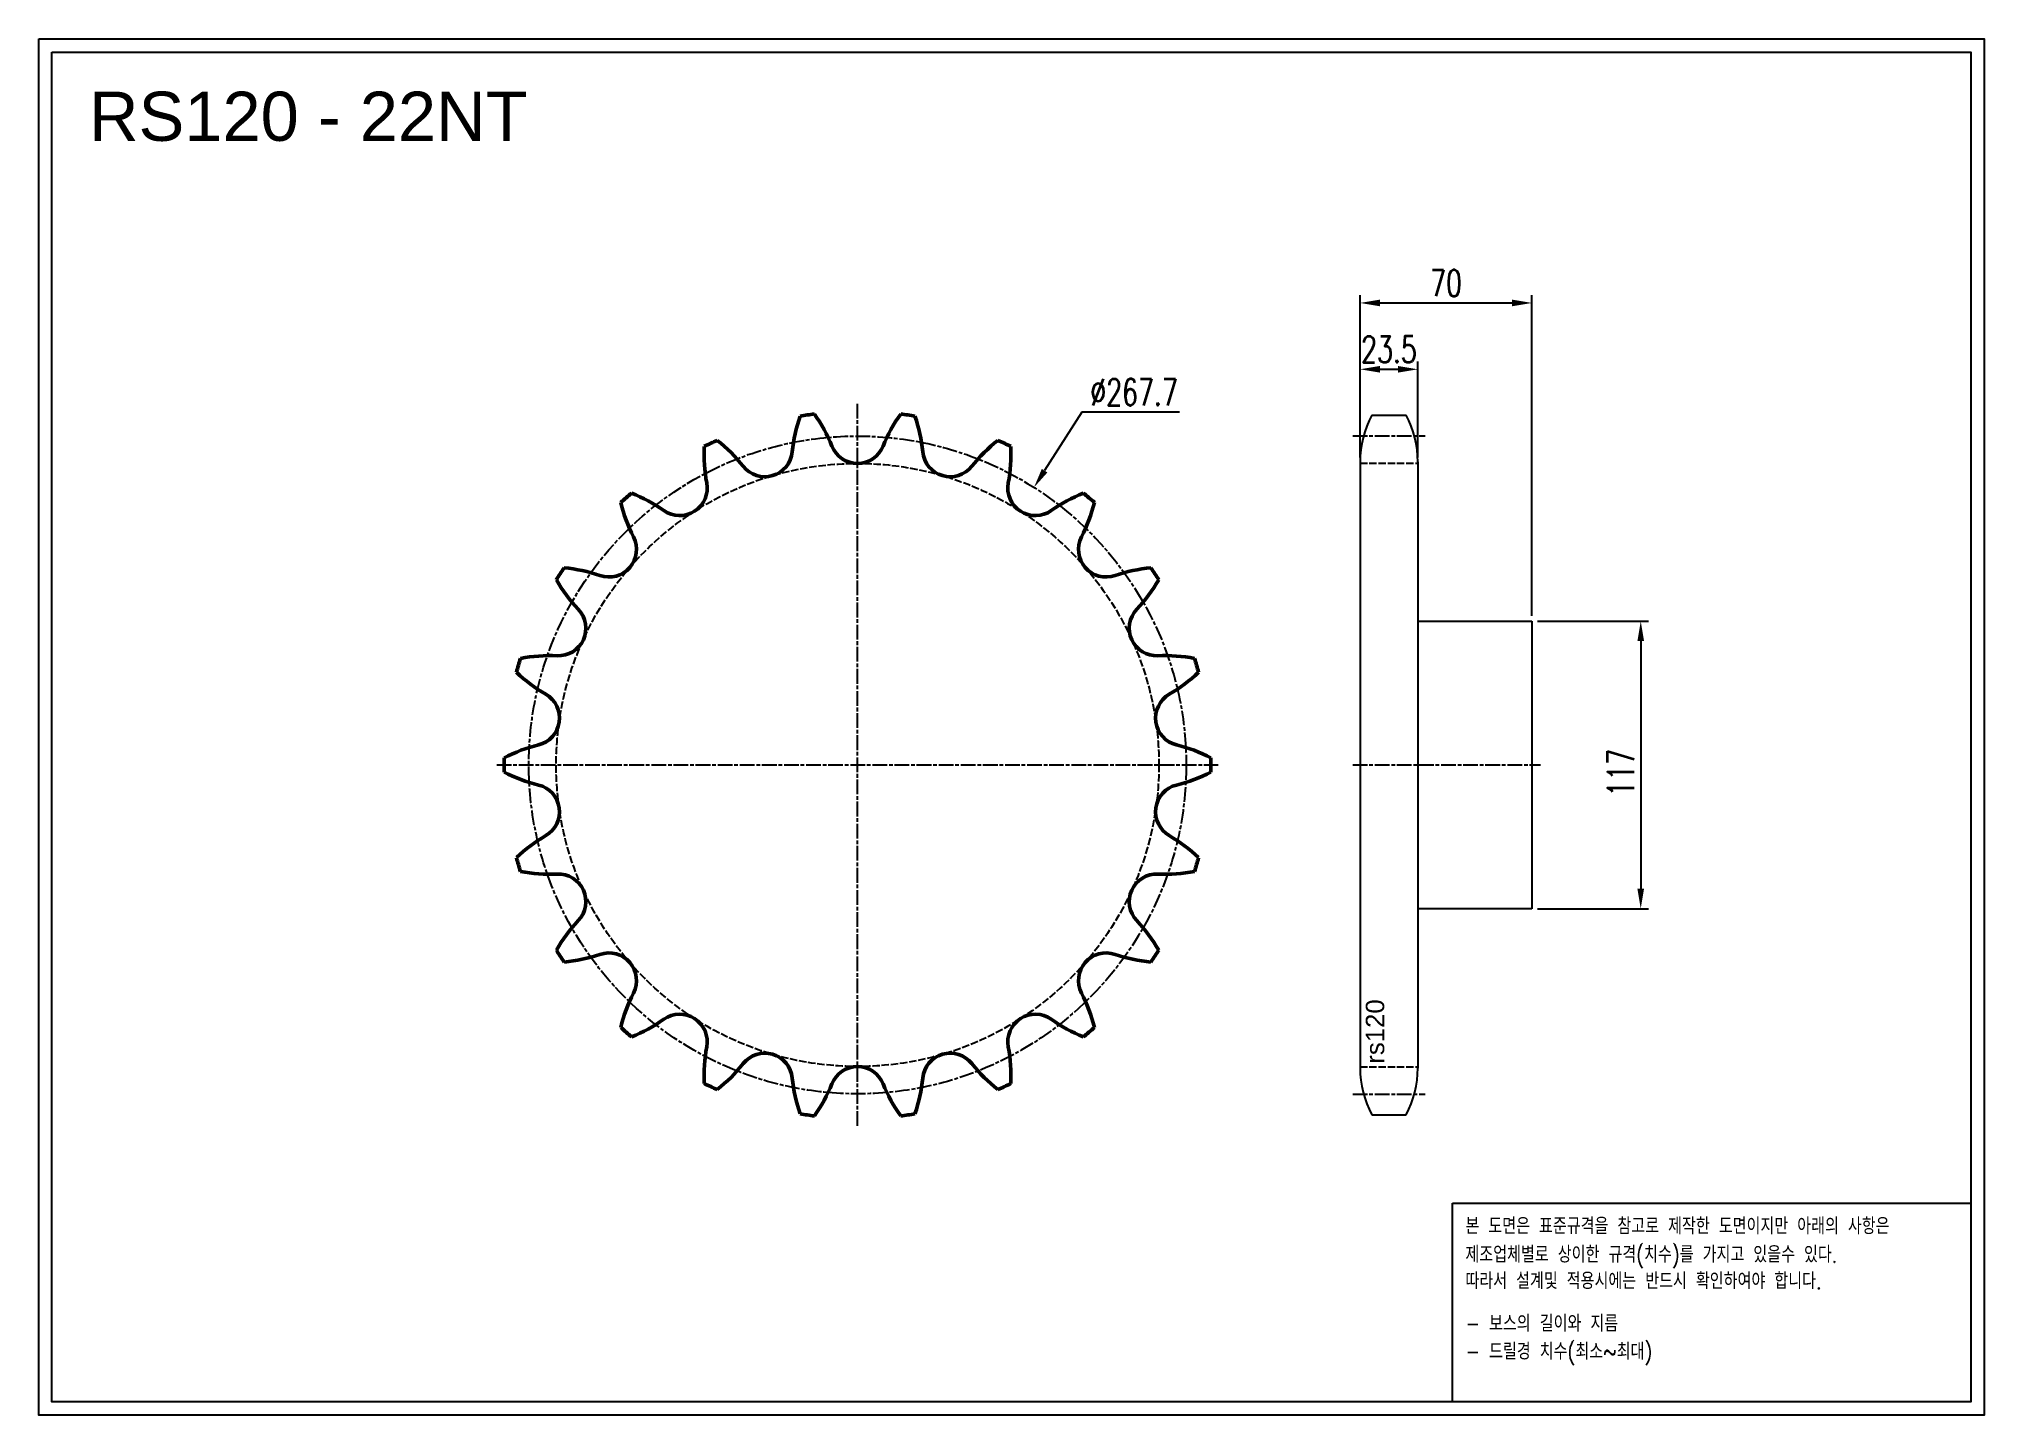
# Model space of a CAD drawing. Header units: millimetres. Extents: x -67003 to -66211, y 40123 to 40683.
import ezdxf

# ---------------------------------------------------------------- set-up
doc = ezdxf.new("R2010")
doc.units = ezdxf.units.MM
for name, pattern in [('AM_ISO02W050', [7.5, 6, -1.5]), ('AM_ISO02W050x2', [3.75, 3, -0.75]), ('AM_ISO08W050', [18, 12, -1.5, 3, -1.5]), ('AM_ISO08W050x2', [9, 6, -0.75, 1.5, -0.75])]:
    doc.linetypes.add(name, pattern=pattern)
for name, color, linetype, lineweight in [('AM_0N', 7, 'Continuous', 50), ('AM_3N', 6, 'AM_ISO02W050', 25), ('AM_7', 4, 'AM_ISO08W050', 25), ('AM_7N', 4, 'AM_ISO08W050', 25)]:
    doc.layers.add(name, color=color, linetype=linetype, lineweight=lineweight)
doc.layers.add('S-DIM', color=7, linetype='Continuous')
doc.styles.add('HAN', font='ROMANS.shx', dxfattribs={"width": 0.7, "bigfont": 'whgtxt.shx'})
doc.styles.add('HSG', font='SIMPLEX.shx', dxfattribs={"width": 0.7, "bigfont": 'HSG.shx'})
doc.styles.get("Standard").update_dxf_attribs({"font": 'arial.ttf'})
doc.dimstyles.new('APP23', dxfattribs={"dimscale": 4.5, "dimtxt": 2.4, "dimasz": 1.8, "dimexe": 0.7, "dimexo": 0.5, "dimgap": 0.6, "dimtad": 1, "dimtoh": 1, "dimdec": 1, "dimrnd": 0.01, "dimzin": 9, "dimdsep": 46, "dimtxsty": 'HSG', "dimcen": 0, "dimclrd": 1, "dimclre": 1, "dimclrt": 256, "dimazin": 2, "dimtp": 1, "dimtm": 1, "dimtfac": 0.5, "dimtdec": 1, "dimtix": 1, "dimtofl": 0, "dimtmove": 0, "dimatfit": 3, "dimfxl": 0, "dimtvp": 1, "dimtolj": 2, "dimlwd": -1, "dimlwe": -1, "dimarcsym": 0})

# ---------------------------------------------------------------- blocks, each defined once
blk = doc.blocks.new('*D1')
at = {"layer": 'Defpoints', "color": 0, "transparency": 16777216}
for p in [(-66395.17, 40445.76), (-66395.17, 40328.76), (-66350.88, 40328.76)]:
    blk.add_point(p, dxfattribs=at)
at = {"layer": 'S-DIM', "color": 1, "transparency": 16777216}
for p, q in [((-66392.92, 40445.76), (-66347.73, 40445.76)), ((-66350.88, 40437.66), (-66350.88, 40336.86)), ((-66392.92, 40328.76), (-66347.73, 40328.76))]:
    blk.add_line(p, q, dxfattribs=at)
for points in [[(-66352.23, 40437.66), (-66349.53, 40437.66), (-66350.88, 40445.76)], [(-66352.23, 40336.86), (-66349.53, 40336.86), (-66350.88, 40328.76)]]:
    blk.add_solid(points, dxfattribs=at)
at = {"layer": 'S-DIM', "transparency": 16777216, "insert": (-66358.98, 40384.09), "char_height": 10.8, "attachment_point": 5, "rotation": 90, "style": 'HSG'}
blk.add_mtext('\\A2;117', dxfattribs=at)
blk = doc.blocks.new('*D2')
at = {"layer": 'Defpoints', "color": 0, "transparency": 16777216}
for p in [(-66441.67, 40548.3), (-66465.17, 40510.11), (-66441.67, 40510.11)]:
    blk.add_point(p, dxfattribs=at)
at = {"layer": 'S-DIM', "color": 1, "transparency": 16777216}
for p, q in [((-66465.17, 40512.36), (-66465.17, 40551.45)), ((-66441.67, 40512.36), (-66441.67, 40551.45)), ((-66457.07, 40548.3), (-66449.77, 40548.3))]:
    blk.add_line(p, q, dxfattribs=at)
for points in [[(-66457.07, 40549.65), (-66457.07, 40546.95), (-66465.17, 40548.3)], [(-66449.77, 40549.65), (-66449.77, 40546.95), (-66441.67, 40548.3)]]:
    blk.add_solid(points, dxfattribs=at)
at = {"layer": 'S-DIM', "transparency": 16777216, "insert": (-66453.42, 40556.4), "char_height": 10.8, "attachment_point": 5, "style": 'HSG'}
blk.add_mtext('\\A2;23.5', dxfattribs=at)
blk = doc.blocks.new('*D3')
at = {"layer": 'Defpoints', "color": 0, "transparency": 16777216}
for p in [(-66395.17, 40575.3), (-66465.17, 40510.11), (-66395.17, 40445.76)]:
    blk.add_point(p, dxfattribs=at)
at = {"layer": 'S-DIM', "color": 1, "transparency": 16777216}
for p, q in [((-66465.17, 40512.36), (-66465.17, 40578.45)), ((-66457.07, 40575.3), (-66403.27, 40575.3)), ((-66395.17, 40448.01), (-66395.17, 40578.45))]:
    blk.add_line(p, q, dxfattribs=at)
for points in [[(-66457.07, 40576.65), (-66457.07, 40573.95), (-66465.17, 40575.3)], [(-66403.27, 40576.65), (-66403.27, 40573.95), (-66395.17, 40575.3)]]:
    blk.add_solid(points, dxfattribs=at)
at = {"layer": 'S-DIM', "transparency": 16777216, "insert": (-66430.17, 40583.4), "char_height": 10.8, "attachment_point": 5, "style": 'HSG'}
blk.add_mtext('\\A2;70', dxfattribs=at)
blk = doc.blocks.new('*D4')
at = {"layer": 'Defpoints', "color": 0, "transparency": 16777216}
for p in [(-66597.98, 40500.2), (-66741.68, 40274.32)]:
    blk.add_point(p, dxfattribs=at)
at = {"layer": 'S-DIM', "color": 1, "transparency": 16777216}
for p, q in [((-66578.47, 40530.87), (-66593.64, 40507.04)), ((-66538.69, 40530.87), (-66578.47, 40530.87))]:
    blk.add_line(p, q, dxfattribs=at)
blk.add_solid([(-66594.78, 40507.76), (-66592.5, 40506.31), (-66597.98, 40500.2)], dxfattribs=at)
at = {"layer": 'S-DIM', "transparency": 16777216, "insert": (-66557.23, 40538.97), "char_height": 10.8, "attachment_point": 5, "style": 'HSG'}
blk.add_mtext('\\A2;∅267.7', dxfattribs=at)
blk = doc.blocks.new('notice1')
at = {"color": 4}
blk.add_lwpolyline([(-22142.12, 1735.9), (-22053.8, 1735.9), (-22053.8, 1702.07), (-22142.12, 1702.07)], close=True, dxfattribs=at)
at = {"color": 4, "style": 'HAN', "width": 0.8}
for s, p in [('본 도면은 표준규격을 참고로 제작한 도면이지만 아래의 사항은', (-22139.9, 1730.62)), ('제조업체별로 상이한 규격(치수)를 가지고 있을수 있다.', (-22139.9, 1725.78)), ('따라서 설계및 적용시에는 반드시 확인하여야 합니다.', (-22139.9, 1721.28)), ('- 보스의 길이와 지름', (-22139.9, 1714.03)), ('- 드릴경 치수(최소~최대)', (-22139.9, 1709.27))]:
    blk.add_text(s, height=2.7949, dxfattribs=at).set_placement(p)

msp = doc.modelspace()

# ---------------------------------------------------------------- linework, layer by layer
for p, q in [((-66460.44, 40529.64), (-66446.4, 40529.64)), ((-66465.17, 40510.64), (-66465.17, 40263.88)), ((-66441.67, 40510.64), (-66441.67, 40263.88)), ((-66441.67, 40445.76), (-66395.17, 40445.76)), ((-66395.17, 40445.76), (-66395.17, 40328.76)), ((-66395.17, 40328.76), (-66441.67, 40328.76)), ((-66460.44, 40244.88), (-66446.4, 40244.88))]:
    msp.add_line(p, q)
for points in [[(-67003.2, 40682.76), (-66211.05, 40682.76), (-66211.05, 40122.66), (-67003.2, 40122.66)], [(-66997.87, 40677.43), (-66216.39, 40677.43), (-66216.39, 40127.99), (-66997.87, 40127.99)]]:
    msp.add_lwpolyline(points, close=True)
for centre, start, end in [((-66424.67, 40510.64), 152.02179, 180), ((-66482.17, 40510.64), 0, 27.97821), ((-66424.67, 40263.88), 180, 207.97821), ((-66482.17, 40263.88), 332.02179, 0)]:
    msp.add_arc(centre, 40.5, start, end)
at = {"layer": 'AM_0N'}
for centre, radius, start, end in [((-66632.69, 40508.35), 64.02, 160.92522, 174.31818), ((-66669.83, 40387.26), 143.93, 97.01812, 99.34552), ((-66739.58, 40492.98), 64.02, 22.04545, 35.43842), ((-66600.08, 40492.98), 64.02, 144.56158, 157.95455), ((-66669.83, 40387.26), 143.93, 80.65448, 82.98188), ((-66706.97, 40508.35), 64.02, 5.68182, 19.07478), ((-66669.83, 40387.26), 143.93, 113.38176, 115.70915), ((-66766.54, 40469.05), 64.02, 38.40909, 51.80206), ((-66573.12, 40469.05), 64.02, 128.19794, 141.59091), ((-66669.83, 40387.26), 143.93, 64.29085, 66.61824), ((-66668.31, 40513.91), 64.02, 177.28885, 190.68182), ((-66707.57, 40515.8), 11.23, 218.40909, 354.31818), ((-66669.83, 40521.23), 11.23, 202.04545, 337.95455), ((-66632.09, 40515.8), 11.23, 185.68182, 321.59091), ((-66671.35, 40513.91), 64.02, 349.31818, 2.71115), ((-66669.83, 40387.26), 143.93, 129.74539, 132.07279), ((-66785.66, 40438.49), 64.02, 54.77273, 68.16569), ((-66742.26, 40499.96), 11.23, 234.77273, 10.68182), ((-66597.4, 40499.96), 11.23, 169.31818, 305.22727), ((-66554, 40438.49), 64.02, 111.83431, 125.22727), ((-66669.83, 40387.26), 143.93, 47.92721, 50.25461), ((-66704.06, 40509.21), 64.02, 193.65249, 207.04545), ((-66635.6, 40509.21), 64.02, 332.95455, 346.34751), ((-66771.08, 40474.99), 11.23, 251.13636, 27.04545), ((-66568.58, 40474.99), 11.23, 152.95455, 288.86364), ((-66669.83, 40387.26), 143.93, 146.10903, 148.43643), ((-66795.41, 40403.78), 64.02, 71.13636, 84.52933), ((-66544.25, 40403.78), 64.02, 95.47067, 108.86364), ((-66669.83, 40387.26), 143.93, 31.56357, 33.89097), ((-66737.03, 40494.62), 64.02, 210.01612, 223.40909), ((-66602.63, 40494.62), 64.02, 316.59091, 329.98388), ((-66791.69, 40442.91), 11.23, 267.5, 43.40909), ((-66547.97, 40442.91), 11.23, 136.59091, 272.5), ((-66794.98, 40367.74), 64.02, 87.5, 100.89297), ((-66544.69, 40367.74), 64.02, 79.10703, 92.5), ((-66669.83, 40387.26), 143.93, 162.47266, 164.80006), ((-66764.55, 40471.34), 64.02, 226.37976, 239.77273), ((-66575.11, 40471.34), 64.02, 300.22727, 313.62024), ((-66669.83, 40387.26), 143.93, 15.19994, 17.52734), ((-66802.44, 40406.33), 11.23, 283.86364, 59.77273), ((-66537.22, 40406.33), 11.23, 120.22727, 256.13636), ((-66784.41, 40333.27), 64.02, 103.86364, 117.2566), ((-66555.25, 40333.27), 64.02, 62.7434, 76.13636), ((-66669.83, 40387.26), 143.93, 178.8363, 181.1637), ((-66784.41, 40441.25), 64.02, 242.7434, 256.13636), ((-66555.25, 40441.25), 64.02, 283.86364, 297.2566), ((-66669.83, 40387.26), 143.93, 358.8363, 1.1637), ((-66802.44, 40368.19), 11.23, 300.22727, 76.13636), ((-66537.22, 40368.19), 11.23, 103.86364, 239.77273), ((-66764.55, 40303.18), 64.02, 120.22727, 133.62024), ((-66575.11, 40303.18), 64.02, 46.37976, 59.77273), ((-66669.83, 40387.26), 143.93, 195.19994, 197.52734), ((-66669.83, 40387.26), 143.93, 342.47266, 344.80006), ((-66794.98, 40406.78), 64.02, 259.10703, 272.5), ((-66791.69, 40331.61), 11.23, 316.59091, 92.5), ((-66547.97, 40331.61), 11.23, 87.5, 223.40909), ((-66544.69, 40406.78), 64.02, 267.5, 280.89297), ((-66737.03, 40279.9), 64.02, 136.59091, 149.98388), ((-66602.63, 40279.9), 64.02, 30.01612, 43.40909), ((-66669.83, 40387.26), 143.93, 211.56357, 213.89097), ((-66795.41, 40370.74), 64.02, 275.47067, 288.86364), ((-66771.08, 40299.53), 11.23, 332.95455, 108.86364), ((-66568.58, 40299.53), 11.23, 71.13636, 207.04545), ((-66544.25, 40370.74), 64.02, 251.13636, 264.52933), ((-66669.83, 40387.26), 143.93, 326.10903, 328.43643), ((-66704.06, 40265.31), 64.02, 152.95455, 166.34751), ((-66635.6, 40265.31), 64.02, 13.65249, 27.04545), ((-66785.66, 40336.03), 64.02, 291.83431, 305.22727), ((-66742.26, 40274.56), 11.23, 349.31818, 125.22727), ((-66597.4, 40274.56), 11.23, 54.77273, 190.68182), ((-66554, 40336.03), 64.02, 234.77273, 248.16569), ((-66669.83, 40387.26), 143.93, 227.92721, 230.25461), ((-66669.83, 40387.26), 143.93, 309.74539, 312.07279), ((-66668.31, 40260.61), 64.02, 169.31818, 182.71115), ((-66766.54, 40305.47), 64.02, 308.19794, 321.59091), ((-66707.57, 40258.72), 11.23, 5.68182, 141.59091), ((-66632.09, 40258.72), 11.23, 38.40909, 174.31818), ((-66573.12, 40305.47), 64.02, 218.40909, 231.80206), ((-66671.35, 40260.61), 64.02, 357.28885, 10.68182), ((-66669.83, 40387.26), 143.93, 244.29085, 246.61824), ((-66632.69, 40266.17), 64.02, 185.68182, 199.07478), ((-66739.58, 40281.53), 64.02, 324.56158, 337.95455), ((-66669.83, 40253.29), 11.23, 22.04545, 157.95455), ((-66600.08, 40281.53), 64.02, 202.04545, 215.43842), ((-66706.97, 40266.17), 64.02, 340.92522, 354.31818), ((-66669.83, 40387.26), 143.93, 293.38176, 295.70915), ((-66669.83, 40387.26), 143.93, 260.65448, 262.98188), ((-66669.83, 40387.26), 143.93, 277.01812, 279.34552)]:
    msp.add_arc(centre, radius, start, end, dxfattribs=at)
at = {"layer": 'AM_3N', "linetype": 'AM_ISO02W050x2'}
for p, q in [((-66465.17, 40510.11), (-66441.67, 40510.11)), ((-66465.17, 40264.41), (-66441.67, 40264.41))]:
    msp.add_line(p, q, dxfattribs=at)
msp.add_circle((-66669.83, 40387.26), 122.74, dxfattribs=at)
at = {"layer": 'AM_7', "linetype": 'AM_ISO08W050x2'}
for p, q in [((-66468.17, 40521.23), (-66438.67, 40521.23)), ((-66468.17, 40387.26), (-66391.74, 40387.26)), ((-66468.17, 40253.29), (-66438.67, 40253.29))]:
    msp.add_line(p, q, dxfattribs=at)
msp.add_circle((-66669.83, 40387.26), 133.86, dxfattribs=at)
at = {"layer": 'AM_7N', "linetype": 'AM_ISO08W050x2'}
for p, q in [((-66669.83, 40240.33), (-66669.83, 40534.19)), ((-66816.76, 40387.26), (-66522.9, 40387.26))]:
    msp.add_line(p, q, dxfattribs=at)

# ---------------------------------------------------------------- block references
at = {"xscale": 2.3911759872, "yscale": 2.3911759872, "zscale": 2.3911759872}
msp.add_blockref('notice1', (-13481.88, 36058.05), dxfattribs=at)

# ---------------------------------------------------------------- texts
msp.add_text('RS120 - 22NT', height=20.0038).set_placement((-66982.8, 40641.28))
at = {"insert": (-66462.85, 40265.67), "char_height": 7.5, "attachment_point": 1, "rotation": 90}
msp.add_mtext_dynamic_manual_height_columns('rs120', width=80.6418, gutter_width=37.5, heights=[0], dxfattribs=at)

# ---------------------------------------------------------------- dimensions: what is measured, and where the dimension line sits
at = {"layer": 'S-DIM'}
dim = msp.add_linear_dim(base=(-66395.17, 40575.3), p1=(-66465.17, 40510.11), p2=(-66395.17, 40445.76), dimstyle='APP23', dxfattribs=at)
dim.commit()
dim.dimension.update_dxf_attribs({"geometry": '*D3', "text_midpoint": (-66430.17, 40583.4)})
dim = msp.add_linear_dim(base=(-66441.67, 40548.3), p1=(-66465.17, 40510.11), p2=(-66441.67, 40510.11), dimstyle='APP23', dxfattribs=at)
dim.commit()
dim.dimension.update_dxf_attribs({"geometry": '*D2', "text_midpoint": (-66453.42, 40548.3), "dimtype": 128})
dim = msp.add_diameter_dim_2p(p1=(-66741.68, 40274.32), p2=(-66597.98, 40500.2), dimstyle='APP23', dxfattribs=at)
dim.commit()
dim.dimension.update_dxf_attribs({"geometry": '*D4', "text_midpoint": (-66557.23, 40530.87), "dimtype": 131})
dim = msp.add_linear_dim(base=(-66350.88, 40328.76), p1=(-66395.17, 40445.76), p2=(-66395.17, 40328.76), angle=90, dimstyle='APP23', dxfattribs=at)
dim.commit()
dim.dimension.update_dxf_attribs({"geometry": '*D1', "text_midpoint": (-66350.88, 40384.09), "dimtype": 128})

doc.saveas('drawing.dxf')
